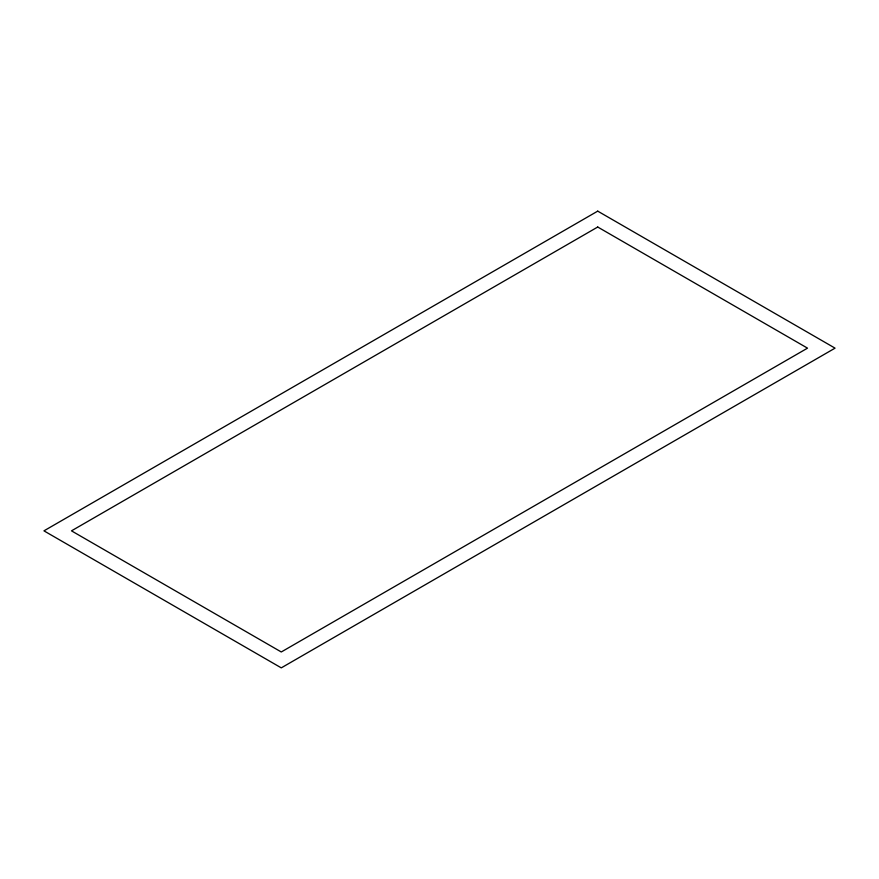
<?xml version="1.0" encoding="UTF-8"?>
<svg xmlns="http://www.w3.org/2000/svg" width="879" height="879" viewBox="0 0 879 879"><rect width="100%" height="100%" fill="white"/><g stroke="black" fill="none" stroke-linecap="round" stroke-linejoin="round"><path stroke-width="1.32" d="M597.72 211.136L43.95 530.85L281.28 667.864L835.05 348.15L597.72 211.136M597.72 227.024L71.485 530.85L281.28 651.976L807.515 348.15L597.72 227.024"/></g></svg>
